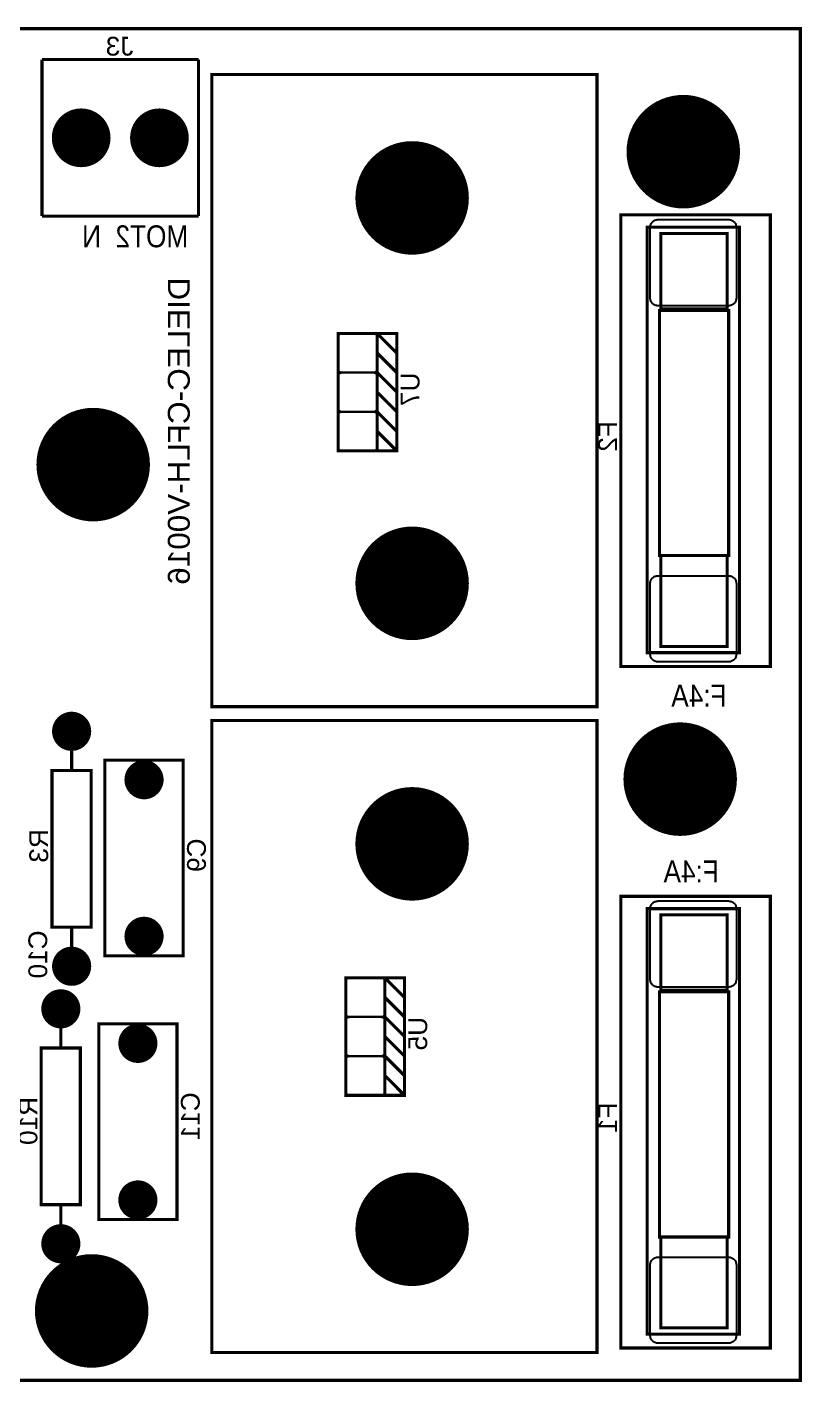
# Model space of a CAD drawing. Header units: inches. Extents: x -4.83 to 0.89, y -1.73 to 1.73.
# Drawn here: x -1.092 to 0.888, y -1.73 to 1.73 of the extents above; entities that cross this region are included whole.
import ezdxf

# ---------------------------------------------------------------- set-up
doc = ezdxf.new("R2010")
doc.units = ezdxf.units.IN
doc.header["$MEASUREMENT"] = 0

# ---------------------------------------------------------------- blocks, each defined once
blk = doc.blocks.new('EPAD')
at = {"const_width": 0.5}
blk.add_lwpolyline([(-0.25, 0, 1), (0.25, 0, 1)], format="xyb", close=True, dxfattribs=at)

msp = doc.modelspace()

# ---------------------------------------------------------------- linework, layer by layer
at = {"const_width": 0.008}
for points in [[(0.8845, -1.726), (-4.75, -1.726), (-4.75, 1.726), (0.8845, 1.726), (0.8845, -1.726)], [(0.8845, -1.726), (-4.75, -1.726), (-4.75, 1.726), (0.8845, 1.726), (0.8845, -1.726)], [(0.8845, -1.726), (-4.75, -1.726), (-4.75, 1.726), (0.8845, 1.726), (0.8845, -1.726)], [(-1.0533, 1.6472), (-1.0533, 1.2472)], [(-1.0533, 1.6472), (-0.6533, 1.6472)], [(-1.0533, 1.6472), (-1.0533, 1.2472)], [(-1.0533, 1.6472), (-0.6533, 1.6472)], [(-1.0533, 1.6472), (-1.0533, 1.2472)], [(-1.0533, 1.6472), (-0.6533, 1.6472)], [(-0.6533, 1.6472), (-0.6533, 1.2472)], [(-0.6533, 1.6472), (-0.6533, 1.2472)], [(-0.6533, 1.6472), (-0.6533, 1.2472)], [(0.3648, -0.0055), (-0.6194, -0.0055), (-0.6194, 1.6087), (0.3648, 1.6087), (0.3648, -0.0055)], [(0.3648, -0.0055), (-0.6194, -0.0055), (-0.6194, 1.6087), (0.3648, 1.6087), (0.3648, -0.0055)], [(0.3648, -0.0055), (-0.6194, -0.0055), (-0.6194, 1.6087), (0.3648, 1.6087), (0.3648, -0.0055)], [(-1.0533, 1.2472), (-0.6533, 1.2472)], [(-1.0533, 1.2472), (-0.6533, 1.2472)], [(-1.0533, 1.2472), (-0.6533, 1.2472)], [(0.8077, 0.0969), (0.4258, 0.0969), (0.4258, 1.2504), (0.8077, 1.2504), (0.8077, 0.0969)], [(0.8077, 0.0969), (0.4258, 0.0969), (0.4258, 1.2504), (0.8077, 1.2504), (0.8077, 0.0969)], [(0.8077, 0.0969), (0.4258, 0.0969), (0.4258, 1.2504), (0.8077, 1.2504), (0.8077, 0.0969)], [(0.729, 0.1323), (0.4928, 0.1323), (0.4928, 1.2189), (0.729, 1.2189), (0.729, 0.1323)], [(0.729, 0.1323), (0.4928, 0.1323), (0.4928, 1.2189), (0.729, 1.2189), (0.729, 0.1323)], [(0.729, 0.1323), (0.4928, 0.1323), (0.4928, 1.2189), (0.729, 1.2189), (0.729, 0.1323)], [(0.6975, 1.0102), (0.5282, 1.0102), (0.5282, 1.2031), (0.6975, 1.2031), (0.6975, 1.0102)], [(0.6975, 1.0102), (0.5282, 1.0102), (0.5282, 1.2031), (0.6975, 1.2031), (0.6975, 1.0102)], [(0.6975, 1.0102), (0.5282, 1.0102), (0.5282, 1.2031), (0.6975, 1.2031), (0.6975, 1.0102)], [(0.7014, 0.3803), (0.5243, 0.3803), (0.5243, 1.0063), (0.7014, 1.0063), (0.7014, 0.3803)], [(0.7014, 0.3803), (0.5243, 0.3803), (0.5243, 1.0063), (0.7014, 1.0063), (0.7014, 0.3803)], [(0.7014, 0.3803), (0.5243, 0.3803), (0.5243, 1.0063), (0.7014, 1.0063), (0.7014, 0.3803)], [(-0.1968, 0.6476), (-0.2968, 0.6476), (-0.2968, 0.9476), (-0.1968, 0.9476), (-0.1968, 0.6476)], [(-0.1968, 0.6476), (-0.2968, 0.6476), (-0.2968, 0.9476), (-0.1968, 0.9476), (-0.1968, 0.6476)], [(-0.1968, 0.6476), (-0.2968, 0.6476), (-0.2968, 0.9476), (-0.1968, 0.9476), (-0.1968, 0.6476)], [(-0.1968, 0.9476), (-0.1468, 0.9476), (-0.1468, 0.6476), (-0.1968, 0.6476)], [(-0.1968, 0.9476), (-0.1468, 0.8976)], [(-0.1968, 0.9476), (-0.1468, 0.9476), (-0.1468, 0.6476), (-0.1968, 0.6476)], [(-0.1968, 0.9476), (-0.1468, 0.8976)], [(-0.1968, 0.9476), (-0.1468, 0.9476), (-0.1468, 0.6476), (-0.1968, 0.6476)], [(-0.1968, 0.9476), (-0.1468, 0.8976)], [(-0.1968, 0.8976), (-0.1468, 0.8476)], [(-0.1968, 0.8976), (-0.1468, 0.8476)], [(-0.1968, 0.8976), (-0.1468, 0.8476)], [(-0.1968, 0.8476), (-0.1468, 0.7976)], [(-0.1968, 0.8476), (-0.1468, 0.7976)], [(-0.1968, 0.8476), (-0.1468, 0.7976)], [(-0.1968, 0.7976), (-0.1468, 0.7476)], [(-0.1968, 0.7976), (-0.1468, 0.7476)], [(-0.1968, 0.7976), (-0.1468, 0.7476)], [(-0.1968, 0.7476), (-0.1468, 0.6976)], [(-0.1968, 0.7476), (-0.1468, 0.6976)], [(-0.1968, 0.7476), (-0.1468, 0.6976)], [(-0.1968, 0.6976), (-0.1468, 0.6476)], [(-0.1968, 0.6976), (-0.1468, 0.6476)], [(-0.1968, 0.6976), (-0.1468, 0.6476)], [(0.6975, 0.148), (0.5282, 0.148), (0.5282, 0.3803), (0.6975, 0.3803), (0.6975, 0.148)], [(0.6975, 0.148), (0.5282, 0.148), (0.5282, 0.3803), (0.6975, 0.3803), (0.6975, 0.148)], [(0.6975, 0.148), (0.5282, 0.148), (0.5282, 0.3803), (0.6975, 0.3803), (0.6975, 0.148)], [(0.3648, -1.6551), (-0.6194, -1.6551), (-0.6194, -0.0409), (0.3648, -0.0409), (0.3648, -1.6551)], [(0.3648, -1.6551), (-0.6194, -1.6551), (-0.6194, -0.0409), (0.3648, -0.0409), (0.3648, -1.6551)], [(0.3648, -1.6551), (-0.6194, -1.6551), (-0.6194, -0.0409), (0.3648, -0.0409), (0.3648, -1.6551)], [(-0.9777, -0.1685), (-0.9777, -0.1185)], [(-0.9777, -0.1685), (-0.9777, -0.1185)], [(-0.9777, -0.1685), (-0.9777, -0.1185)], [(-0.6927, -0.6421), (-0.8927, -0.6421), (-0.8927, -0.1421), (-0.6927, -0.1421), (-0.6927, -0.6421)], [(-0.6927, -0.6421), (-0.8927, -0.6421), (-0.8927, -0.1421), (-0.6927, -0.1421), (-0.6927, -0.6421)], [(-0.6927, -0.6421), (-0.8927, -0.6421), (-0.8927, -0.1421), (-0.6927, -0.1421), (-0.6927, -0.6421)], [(-0.9277, -0.5685), (-1.0277, -0.5685), (-1.0277, -0.1685), (-0.9277, -0.1685), (-0.9277, -0.5685)], [(-0.9277, -0.5685), (-1.0277, -0.5685), (-1.0277, -0.1685), (-0.9277, -0.1685), (-0.9277, -0.5685)], [(-0.9277, -0.5685), (-1.0277, -0.5685), (-1.0277, -0.1685), (-0.9277, -0.1685), (-0.9277, -0.5685)], [(0.8077, -1.6433), (0.4258, -1.6433), (0.4258, -0.4898), (0.8077, -0.4898), (0.8077, -1.6433)], [(0.8077, -1.6433), (0.4258, -1.6433), (0.4258, -0.4898), (0.8077, -0.4898), (0.8077, -1.6433)], [(0.8077, -1.6433), (0.4258, -1.6433), (0.4258, -0.4898), (0.8077, -0.4898), (0.8077, -1.6433)], [(0.729, -1.6079), (0.4928, -1.6079), (0.4928, -0.5213), (0.729, -0.5213), (0.729, -1.6079)], [(0.729, -1.6079), (0.4928, -1.6079), (0.4928, -0.5213), (0.729, -0.5213), (0.729, -1.6079)], [(0.729, -1.6079), (0.4928, -1.6079), (0.4928, -0.5213), (0.729, -0.5213), (0.729, -1.6079)], [(0.6975, -0.7299), (0.5282, -0.7299), (0.5282, -0.537), (0.6975, -0.537), (0.6975, -0.7299)], [(0.6975, -0.7299), (0.5282, -0.7299), (0.5282, -0.537), (0.6975, -0.537), (0.6975, -0.7299)], [(0.6975, -0.7299), (0.5282, -0.7299), (0.5282, -0.537), (0.6975, -0.537), (0.6975, -0.7299)], [(-0.9777, -0.6185), (-0.9777, -0.5685)], [(-0.9777, -0.6185), (-0.9777, -0.5685)], [(-0.9777, -0.6185), (-0.9777, -0.5685)], [(-0.1771, -0.998), (-0.2771, -0.998), (-0.2771, -0.698), (-0.1771, -0.698), (-0.1771, -0.998)], [(-0.1771, -0.998), (-0.2771, -0.998), (-0.2771, -0.698), (-0.1771, -0.698), (-0.1771, -0.998)], [(-0.1771, -0.998), (-0.2771, -0.998), (-0.2771, -0.698), (-0.1771, -0.698), (-0.1771, -0.998)], [(-0.1771, -0.698), (-0.1271, -0.698), (-0.1271, -0.998), (-0.1771, -0.998)], [(-0.1771, -0.698), (-0.1271, -0.748)], [(-0.1771, -0.698), (-0.1271, -0.698), (-0.1271, -0.998), (-0.1771, -0.998)], [(-0.1771, -0.698), (-0.1271, -0.748)], [(-0.1771, -0.698), (-0.1271, -0.698), (-0.1271, -0.998), (-0.1771, -0.998)], [(-0.1771, -0.698), (-0.1271, -0.748)], [(-0.1771, -0.748), (-0.1271, -0.798)], [(-0.1771, -0.748), (-0.1271, -0.798)], [(-0.1771, -0.748), (-0.1271, -0.798)], [(0.7014, -1.3598), (0.5243, -1.3598), (0.5243, -0.7339), (0.7014, -0.7339), (0.7014, -1.3598)], [(0.7014, -1.3598), (0.5243, -1.3598), (0.5243, -0.7339), (0.7014, -0.7339), (0.7014, -1.3598)], [(0.7014, -1.3598), (0.5243, -1.3598), (0.5243, -0.7339), (0.7014, -0.7339), (0.7014, -1.3598)], [(-0.1771, -0.798), (-0.1271, -0.848)], [(-0.1771, -0.798), (-0.1271, -0.848)], [(-0.1771, -0.798), (-0.1271, -0.848)], [(-1.0053, -0.8772), (-1.0053, -0.8272)], [(-1.0053, -0.8772), (-1.0053, -0.8272)], [(-1.0053, -0.8772), (-1.0053, -0.8272)], [(-0.7084, -1.3154), (-0.9084, -1.3154), (-0.9084, -0.8154), (-0.7084, -0.8154), (-0.7084, -1.3154)], [(-0.7084, -1.3154), (-0.9084, -1.3154), (-0.9084, -0.8154), (-0.7084, -0.8154), (-0.7084, -1.3154)], [(-0.7084, -1.3154), (-0.9084, -1.3154), (-0.9084, -0.8154), (-0.7084, -0.8154), (-0.7084, -1.3154)], [(-0.1771, -0.848), (-0.1271, -0.898)], [(-0.1771, -0.848), (-0.1271, -0.898)], [(-0.1771, -0.848), (-0.1271, -0.898)], [(-0.9553, -1.2772), (-1.0553, -1.2772), (-1.0553, -0.8772), (-0.9553, -0.8772), (-0.9553, -1.2772)], [(-0.9553, -1.2772), (-1.0553, -1.2772), (-1.0553, -0.8772), (-0.9553, -0.8772), (-0.9553, -1.2772)], [(-0.9553, -1.2772), (-1.0553, -1.2772), (-1.0553, -0.8772), (-0.9553, -0.8772), (-0.9553, -1.2772)], [(-0.1771, -0.898), (-0.1271, -0.948)], [(-0.1771, -0.898), (-0.1271, -0.948)], [(-0.1771, -0.898), (-0.1271, -0.948)], [(-0.1771, -0.948), (-0.1271, -0.998)], [(-0.1771, -0.948), (-0.1271, -0.998)], [(-0.1771, -0.948), (-0.1271, -0.998)], [(-1.0053, -1.3272), (-1.0053, -1.2772)], [(-1.0053, -1.3272), (-1.0053, -1.2772)], [(-1.0053, -1.3272), (-1.0053, -1.2772)], [(0.6975, -1.5921), (0.5282, -1.5921), (0.5282, -1.3598), (0.6975, -1.3598), (0.6975, -1.5921)], [(0.6975, -1.5921), (0.5282, -1.5921), (0.5282, -1.3598), (0.6975, -1.3598), (0.6975, -1.5921)], [(0.6975, -1.5921), (0.5282, -1.5921), (0.5282, -1.3598), (0.6975, -1.3598), (0.6975, -1.5921)]]:
    msp.add_lwpolyline(points, dxfattribs=at)
for points in [[(0.5009, 1.0383), (0.5009, 1.2183), (0.501, 1.2204), (0.5013, 1.2224), (0.5017, 1.2244), (0.5024, 1.2262), (0.5032, 1.228), (0.5042, 1.2296), (0.5054, 1.2312), (0.5066, 1.2326), (0.5081, 1.2338), (0.5096, 1.235), (0.5112, 1.236), (0.513, 1.2368), (0.5148, 1.2375), (0.5168, 1.2379), (0.5188, 1.2382), (0.5209, 1.2383), (0.7009, 1.2383), (0.7029, 1.2382), (0.705, 1.2379), (0.7069, 1.2375), (0.7087, 1.2368), (0.7105, 1.236), (0.7121, 1.235), (0.7137, 1.2338), (0.7151, 1.2326), (0.7164, 1.2312), (0.7175, 1.2296), (0.7185, 1.228), (0.7193, 1.2262), (0.72, 1.2244), (0.7205, 1.2224), (0.7208, 1.2204), (0.7209, 1.2183), (0.7209, 1.0383), (0.7208, 1.0363), (0.7205, 1.0343), (0.72, 1.0323), (0.7193, 1.0305), (0.7185, 1.0287), (0.7175, 1.0271), (0.7164, 1.0255), (0.7151, 1.0241), (0.7137, 1.0228), (0.7121, 1.0217), (0.7105, 1.0207), (0.7087, 1.0199), (0.7069, 1.0192), (0.705, 1.0187), (0.7029, 1.0184), (0.7009, 1.0183), (0.5209, 1.0183), (0.5188, 1.0184), (0.5168, 1.0187), (0.5148, 1.0192), (0.513, 1.0199), (0.5112, 1.0207), (0.5096, 1.0217), (0.5081, 1.0228), (0.5066, 1.0241), (0.5054, 1.0255), (0.5042, 1.0271), (0.5032, 1.0287), (0.5024, 1.0305), (0.5017, 1.0323), (0.5013, 1.0343), (0.501, 1.0363), (0.5009, 1.0383)], [(-0.1968, 0.9376), (-0.1968, 0.8576), (-0.1969, 0.8566), (-0.197, 0.8556), (-0.1973, 0.8546), (-0.1976, 0.8537), (-0.198, 0.8528), (-0.1985, 0.852), (-0.1991, 0.8512), (-0.1997, 0.8505), (-0.2004, 0.8499), (-0.2012, 0.8493), (-0.202, 0.8488), (-0.2029, 0.8484), (-0.2038, 0.8481), (-0.2048, 0.8478), (-0.2058, 0.8477), (-0.2068, 0.8476), (-0.2868, 0.8476), (-0.2878, 0.8477), (-0.2889, 0.8478), (-0.2898, 0.8481), (-0.2907, 0.8484), (-0.2916, 0.8488), (-0.2924, 0.8493), (-0.2932, 0.8499), (-0.2939, 0.8505), (-0.2946, 0.8512), (-0.2951, 0.852), (-0.2956, 0.8528), (-0.296, 0.8537), (-0.2964, 0.8546), (-0.2966, 0.8556), (-0.2968, 0.8566), (-0.2968, 0.8576), (-0.2968, 0.9376), (-0.2968, 0.9387), (-0.2966, 0.9397), (-0.2964, 0.9406), (-0.296, 0.9416), (-0.2956, 0.9425), (-0.2951, 0.9433), (-0.2946, 0.944), (-0.2939, 0.9447), (-0.2932, 0.9454), (-0.2924, 0.946), (-0.2916, 0.9465), (-0.2907, 0.9469), (-0.2898, 0.9472), (-0.2889, 0.9474), (-0.2878, 0.9476), (-0.2868, 0.9476), (-0.2068, 0.9476), (-0.2058, 0.9476), (-0.2048, 0.9474), (-0.2038, 0.9472), (-0.2029, 0.9469), (-0.202, 0.9465), (-0.2012, 0.946), (-0.2004, 0.9454), (-0.1997, 0.9447), (-0.1991, 0.944), (-0.1985, 0.9433), (-0.198, 0.9425), (-0.1976, 0.9416), (-0.1973, 0.9406), (-0.197, 0.9397), (-0.1969, 0.9387), (-0.1968, 0.9376)], [(-0.1968, 0.8376), (-0.1968, 0.7576), (-0.1969, 0.7566), (-0.197, 0.7556), (-0.1973, 0.7546), (-0.1976, 0.7537), (-0.198, 0.7528), (-0.1985, 0.752), (-0.1991, 0.7512), (-0.1997, 0.7505), (-0.2004, 0.7499), (-0.2012, 0.7493), (-0.202, 0.7488), (-0.2029, 0.7484), (-0.2038, 0.7481), (-0.2048, 0.7478), (-0.2058, 0.7477), (-0.2068, 0.7476), (-0.2868, 0.7476), (-0.2878, 0.7477), (-0.2889, 0.7478), (-0.2898, 0.7481), (-0.2907, 0.7484), (-0.2916, 0.7488), (-0.2924, 0.7493), (-0.2932, 0.7499), (-0.2939, 0.7505), (-0.2946, 0.7512), (-0.2951, 0.752), (-0.2956, 0.7528), (-0.296, 0.7537), (-0.2964, 0.7546), (-0.2966, 0.7556), (-0.2968, 0.7566), (-0.2968, 0.7576), (-0.2968, 0.8376), (-0.2968, 0.8387), (-0.2966, 0.8397), (-0.2964, 0.8406), (-0.296, 0.8416), (-0.2956, 0.8425), (-0.2951, 0.8433), (-0.2946, 0.844), (-0.2939, 0.8447), (-0.2932, 0.8454), (-0.2924, 0.846), (-0.2916, 0.8465), (-0.2907, 0.8469), (-0.2898, 0.8472), (-0.2889, 0.8474), (-0.2878, 0.8476), (-0.2868, 0.8476), (-0.2068, 0.8476), (-0.2058, 0.8476), (-0.2048, 0.8474), (-0.2038, 0.8472), (-0.2029, 0.8469), (-0.202, 0.8465), (-0.2012, 0.846), (-0.2004, 0.8454), (-0.1997, 0.8447), (-0.1991, 0.844), (-0.1985, 0.8433), (-0.198, 0.8425), (-0.1976, 0.8416), (-0.1973, 0.8406), (-0.197, 0.8397), (-0.1969, 0.8387), (-0.1968, 0.8376)], [(-0.1968, 0.7376), (-0.1968, 0.6576), (-0.1969, 0.6566), (-0.197, 0.6556), (-0.1973, 0.6546), (-0.1976, 0.6537), (-0.198, 0.6528), (-0.1985, 0.652), (-0.1991, 0.6512), (-0.1997, 0.6505), (-0.2004, 0.6499), (-0.2012, 0.6493), (-0.202, 0.6488), (-0.2029, 0.6484), (-0.2038, 0.6481), (-0.2048, 0.6478), (-0.2058, 0.6477), (-0.2068, 0.6476), (-0.2868, 0.6476), (-0.2878, 0.6477), (-0.2889, 0.6478), (-0.2898, 0.6481), (-0.2907, 0.6484), (-0.2916, 0.6488), (-0.2924, 0.6493), (-0.2932, 0.6499), (-0.2939, 0.6505), (-0.2946, 0.6512), (-0.2951, 0.652), (-0.2956, 0.6528), (-0.296, 0.6537), (-0.2964, 0.6546), (-0.2966, 0.6556), (-0.2968, 0.6566), (-0.2968, 0.6576), (-0.2968, 0.7376), (-0.2968, 0.7387), (-0.2966, 0.7397), (-0.2964, 0.7406), (-0.296, 0.7416), (-0.2956, 0.7425), (-0.2951, 0.7433), (-0.2946, 0.744), (-0.2939, 0.7447), (-0.2932, 0.7454), (-0.2924, 0.746), (-0.2916, 0.7465), (-0.2907, 0.7469), (-0.2898, 0.7472), (-0.2889, 0.7474), (-0.2878, 0.7476), (-0.2868, 0.7476), (-0.2068, 0.7476), (-0.2058, 0.7476), (-0.2048, 0.7474), (-0.2038, 0.7472), (-0.2029, 0.7469), (-0.202, 0.7465), (-0.2012, 0.746), (-0.2004, 0.7454), (-0.1997, 0.7447), (-0.1991, 0.744), (-0.1985, 0.7433), (-0.198, 0.7425), (-0.1976, 0.7416), (-0.1973, 0.7406), (-0.197, 0.7397), (-0.1969, 0.7387), (-0.1968, 0.7376)], [(0.5009, 0.1289), (0.5009, 0.3089), (0.501, 0.311), (0.5013, 0.313), (0.5017, 0.3149), (0.5024, 0.3168), (0.5032, 0.3185), (0.5042, 0.3202), (0.5054, 0.3217), (0.5066, 0.3231), (0.5081, 0.3244), (0.5096, 0.3255), (0.5112, 0.3265), (0.513, 0.3274), (0.5148, 0.328), (0.5168, 0.3285), (0.5188, 0.3288), (0.5209, 0.3289), (0.7009, 0.3289), (0.7029, 0.3288), (0.705, 0.3285), (0.7069, 0.328), (0.7087, 0.3274), (0.7105, 0.3265), (0.7121, 0.3255), (0.7137, 0.3244), (0.7151, 0.3231), (0.7164, 0.3217), (0.7175, 0.3202), (0.7185, 0.3185), (0.7193, 0.3168), (0.72, 0.3149), (0.7205, 0.313), (0.7208, 0.311), (0.7209, 0.3089), (0.7209, 0.1289), (0.7208, 0.1268), (0.7205, 0.1248), (0.72, 0.1229), (0.7193, 0.121), (0.7185, 0.1193), (0.7175, 0.1176), (0.7164, 0.1161), (0.7151, 0.1147), (0.7137, 0.1134), (0.7121, 0.1123), (0.7105, 0.1113), (0.7087, 0.1104), (0.7069, 0.1098), (0.705, 0.1093), (0.7029, 0.109), (0.7009, 0.1089), (0.5209, 0.1089), (0.5188, 0.109), (0.5168, 0.1093), (0.5148, 0.1098), (0.513, 0.1104), (0.5112, 0.1113), (0.5096, 0.1123), (0.5081, 0.1134), (0.5066, 0.1147), (0.5054, 0.1161), (0.5042, 0.1176), (0.5032, 0.1193), (0.5024, 0.121), (0.5017, 0.1229), (0.5013, 0.1248), (0.501, 0.1268), (0.5009, 0.1289)], [(0.5009, -0.7018), (0.5009, -0.5218), (0.501, -0.5197), (0.5013, -0.5177), (0.5017, -0.5158), (0.5024, -0.5139), (0.5032, -0.5122), (0.5042, -0.5105), (0.5054, -0.509), (0.5066, -0.5076), (0.5081, -0.5063), (0.5096, -0.5052), (0.5112, -0.5042), (0.513, -0.5034), (0.5148, -0.5027), (0.5168, -0.5022), (0.5188, -0.5019), (0.5209, -0.5018), (0.7009, -0.5018), (0.7029, -0.5019), (0.705, -0.5022), (0.7069, -0.5027), (0.7087, -0.5034), (0.7105, -0.5042), (0.7121, -0.5052), (0.7137, -0.5063), (0.7151, -0.5076), (0.7164, -0.509), (0.7175, -0.5105), (0.7185, -0.5122), (0.7193, -0.5139), (0.72, -0.5158), (0.7205, -0.5177), (0.7208, -0.5197), (0.7209, -0.5218), (0.7209, -0.7018), (0.7208, -0.7039), (0.7205, -0.7059), (0.72, -0.7078), (0.7193, -0.7097), (0.7185, -0.7114), (0.7175, -0.7131), (0.7164, -0.7146), (0.7151, -0.716), (0.7137, -0.7173), (0.7121, -0.7184), (0.7105, -0.7194), (0.7087, -0.7203), (0.7069, -0.7209), (0.705, -0.7214), (0.7029, -0.7217), (0.7009, -0.7218), (0.5209, -0.7218), (0.5188, -0.7217), (0.5168, -0.7214), (0.5148, -0.7209), (0.513, -0.7203), (0.5112, -0.7194), (0.5096, -0.7184), (0.5081, -0.7173), (0.5066, -0.716), (0.5054, -0.7146), (0.5042, -0.7131), (0.5032, -0.7114), (0.5024, -0.7097), (0.5017, -0.7078), (0.5013, -0.7059), (0.501, -0.7039), (0.5009, -0.7018)], [(-0.1771, -0.708), (-0.1771, -0.788), (-0.1772, -0.7891), (-0.1773, -0.7901), (-0.1776, -0.791), (-0.1779, -0.792), (-0.1783, -0.7928), (-0.1788, -0.7937), (-0.1794, -0.7944), (-0.18, -0.7951), (-0.1807, -0.7958), (-0.1815, -0.7964), (-0.1823, -0.7968), (-0.1832, -0.7973), (-0.1841, -0.7976), (-0.1851, -0.7978), (-0.1861, -0.798), (-0.1871, -0.798), (-0.2671, -0.798), (-0.2682, -0.798), (-0.2692, -0.7978), (-0.2701, -0.7976), (-0.2711, -0.7973), (-0.2719, -0.7968), (-0.2728, -0.7964), (-0.2735, -0.7958), (-0.2742, -0.7951), (-0.2749, -0.7944), (-0.2754, -0.7937), (-0.2759, -0.7928), (-0.2764, -0.792), (-0.2767, -0.791), (-0.2769, -0.7901), (-0.2771, -0.7891), (-0.2771, -0.788), (-0.2771, -0.708), (-0.2771, -0.707), (-0.2769, -0.706), (-0.2767, -0.705), (-0.2764, -0.7041), (-0.2759, -0.7032), (-0.2754, -0.7024), (-0.2749, -0.7016), (-0.2742, -0.7009), (-0.2735, -0.7003), (-0.2728, -0.6997), (-0.2719, -0.6992), (-0.2711, -0.6988), (-0.2701, -0.6985), (-0.2692, -0.6982), (-0.2682, -0.6981), (-0.2671, -0.698), (-0.1871, -0.698), (-0.1861, -0.6981), (-0.1851, -0.6982), (-0.1841, -0.6985), (-0.1832, -0.6988), (-0.1823, -0.6992), (-0.1815, -0.6997), (-0.1807, -0.7003), (-0.18, -0.7009), (-0.1794, -0.7016), (-0.1788, -0.7024), (-0.1783, -0.7032), (-0.1779, -0.7041), (-0.1776, -0.705), (-0.1773, -0.706), (-0.1772, -0.707), (-0.1771, -0.708)], [(-0.1771, -0.808), (-0.1771, -0.888), (-0.1772, -0.8891), (-0.1773, -0.8901), (-0.1776, -0.891), (-0.1779, -0.892), (-0.1783, -0.8928), (-0.1788, -0.8937), (-0.1794, -0.8944), (-0.18, -0.8951), (-0.1807, -0.8958), (-0.1815, -0.8963), (-0.1823, -0.8968), (-0.1832, -0.8973), (-0.1841, -0.8976), (-0.1851, -0.8978), (-0.1861, -0.898), (-0.1871, -0.898), (-0.2671, -0.898), (-0.2682, -0.898), (-0.2692, -0.8978), (-0.2701, -0.8976), (-0.2711, -0.8973), (-0.2719, -0.8968), (-0.2728, -0.8963), (-0.2735, -0.8958), (-0.2742, -0.8951), (-0.2749, -0.8944), (-0.2754, -0.8937), (-0.2759, -0.8928), (-0.2764, -0.892), (-0.2767, -0.891), (-0.2769, -0.8901), (-0.2771, -0.8891), (-0.2771, -0.888), (-0.2771, -0.808), (-0.2771, -0.807), (-0.2769, -0.806), (-0.2767, -0.805), (-0.2764, -0.8041), (-0.2759, -0.8032), (-0.2754, -0.8024), (-0.2749, -0.8016), (-0.2742, -0.8009), (-0.2735, -0.8003), (-0.2728, -0.7997), (-0.2719, -0.7992), (-0.2711, -0.7988), (-0.2701, -0.7985), (-0.2692, -0.7982), (-0.2682, -0.7981), (-0.2671, -0.798), (-0.1871, -0.798), (-0.1861, -0.7981), (-0.1851, -0.7982), (-0.1841, -0.7985), (-0.1832, -0.7988), (-0.1823, -0.7992), (-0.1815, -0.7997), (-0.1807, -0.8003), (-0.18, -0.8009), (-0.1794, -0.8016), (-0.1788, -0.8024), (-0.1783, -0.8032), (-0.1779, -0.8041), (-0.1776, -0.805), (-0.1773, -0.806), (-0.1772, -0.807), (-0.1771, -0.808)], [(-0.1771, -0.908), (-0.1771, -0.988), (-0.1772, -0.9891), (-0.1773, -0.9901), (-0.1776, -0.991), (-0.1779, -0.992), (-0.1783, -0.9928), (-0.1788, -0.9937), (-0.1794, -0.9944), (-0.18, -0.9951), (-0.1807, -0.9958), (-0.1815, -0.9963), (-0.1823, -0.9968), (-0.1832, -0.9973), (-0.1841, -0.9976), (-0.1851, -0.9978), (-0.1861, -0.998), (-0.1871, -0.998), (-0.2671, -0.998), (-0.2682, -0.998), (-0.2692, -0.9978), (-0.2701, -0.9976), (-0.2711, -0.9973), (-0.2719, -0.9968), (-0.2728, -0.9963), (-0.2735, -0.9958), (-0.2742, -0.9951), (-0.2749, -0.9944), (-0.2754, -0.9937), (-0.2759, -0.9928), (-0.2764, -0.992), (-0.2767, -0.991), (-0.2769, -0.9901), (-0.2771, -0.9891), (-0.2771, -0.988), (-0.2771, -0.908), (-0.2771, -0.907), (-0.2769, -0.906), (-0.2767, -0.905), (-0.2764, -0.9041), (-0.2759, -0.9032), (-0.2754, -0.9024), (-0.2749, -0.9016), (-0.2742, -0.9009), (-0.2735, -0.9003), (-0.2728, -0.8997), (-0.2719, -0.8992), (-0.2711, -0.8988), (-0.2701, -0.8985), (-0.2692, -0.8982), (-0.2682, -0.8981), (-0.2671, -0.898), (-0.1871, -0.898), (-0.1861, -0.8981), (-0.1851, -0.8982), (-0.1841, -0.8985), (-0.1832, -0.8988), (-0.1823, -0.8992), (-0.1815, -0.8997), (-0.1807, -0.9003), (-0.18, -0.9009), (-0.1794, -0.9016), (-0.1788, -0.9024), (-0.1783, -0.9032), (-0.1779, -0.9041), (-0.1776, -0.905), (-0.1773, -0.906), (-0.1772, -0.907), (-0.1771, -0.908)], [(0.5009, -1.6113), (0.5009, -1.4313), (0.501, -1.4292), (0.5013, -1.4272), (0.5017, -1.4252), (0.5024, -1.4234), (0.5032, -1.4216), (0.5042, -1.42), (0.5054, -1.4185), (0.5066, -1.417), (0.5081, -1.4158), (0.5096, -1.4146), (0.5112, -1.4136), (0.513, -1.4128), (0.5148, -1.4121), (0.5168, -1.4117), (0.5188, -1.4114), (0.5209, -1.4113), (0.7009, -1.4113), (0.7029, -1.4114), (0.705, -1.4117), (0.7069, -1.4121), (0.7087, -1.4128), (0.7105, -1.4136), (0.7121, -1.4146), (0.7137, -1.4158), (0.7151, -1.417), (0.7164, -1.4185), (0.7175, -1.42), (0.7185, -1.4216), (0.7193, -1.4234), (0.72, -1.4252), (0.7205, -1.4272), (0.7208, -1.4292), (0.7209, -1.4313), (0.7209, -1.6113), (0.7208, -1.6133), (0.7205, -1.6153), (0.72, -1.6173), (0.7193, -1.6191), (0.7185, -1.6209), (0.7175, -1.6225), (0.7164, -1.6241), (0.7151, -1.6255), (0.7137, -1.6268), (0.7121, -1.6279), (0.7105, -1.6289), (0.7087, -1.6297), (0.7069, -1.6304), (0.705, -1.6309), (0.7029, -1.6312), (0.7009, -1.6313), (0.5209, -1.6313), (0.5188, -1.6312), (0.5168, -1.6309), (0.5148, -1.6304), (0.513, -1.6297), (0.5112, -1.6289), (0.5096, -1.6279), (0.5081, -1.6268), (0.5066, -1.6255), (0.5054, -1.6241), (0.5042, -1.6225), (0.5032, -1.6209), (0.5024, -1.6191), (0.5017, -1.6173), (0.5013, -1.6153), (0.501, -1.6133), (0.5009, -1.6113)]]:
    msp.add_lwpolyline(points, close=True)

# ---------------------------------------------------------------- block references
for p, xscale, yscale in [((0.5853, 1.4118), -0.29, 0.29), ((-0.9533, 1.4472), -0.15, 0.15), ((-0.7533, 1.4472), -0.15, 0.15), ((-0.1076, 1.2937), -0.29, 0.29), ((-0.9226, 0.6126), -0.29, 0.29), ((-0.1076, 0.3094), -0.29, 0.29), ((-0.9777, -0.0685), -0.1, 0.1), ((0.5774, -0.1906), -0.29, 0.29), ((-0.7927, -0.1921), -0.1, 0.1), ((-0.1076, -0.3559), -0.29, 0.29), ((-0.7927, -0.5921), -0.1, 0.1), ((-0.9777, -0.6685), -0.1, 0.1), ((-1.0053, -0.7772), -0.1, 0.1), ((-0.8084, -0.8654), -0.1, 0.1), ((-0.1076, -1.3402), -0.29, 0.29), ((-0.8084, -1.2654), -0.1, 0.1), ((-1.0053, -1.3772), -0.1, 0.1), ((-0.9265, -1.5488), -0.29, 0.29)]:
    msp.add_blockref('EPAD', p, dxfattribs=dict(xscale=xscale, yscale=yscale))

# ---------------------------------------------------------------- texts
at = {"text_generation_flag": 2}
for s, height, width, p in [('J3', 0.048, 1.041667, (-0.82, 1.6572)), ('J3', 0.048, 1.041667, (-0.82, 1.6572)), ('J3', 0.048, 1.041667, (-0.82, 1.6572)), ('MOT2  N', 0.056, 0.892857, (-0.6798, 1.1677)), ('MOT2  N', 0.056, 0.892857, (-0.6798, 1.1677)), ('MOT2  N', 0.056, 0.892857, (-0.6798, 1.1677)), ('F:4A', 0.056, 0.892857, (0.6959, -0.0055)), ('F:4A', 0.056, 0.892857, (0.6959, -0.0055)), ('F:4A', 0.056, 0.892857, (0.6959, -0.0055)), ('F:4A', 0.056, 0.892857, (0.6762, -0.4543)), ('F:4A', 0.056, 0.892857, (0.6762, -0.4543)), ('F:4A', 0.056, 0.892857, (0.6762, -0.4543))]:
    msp.add_text(s, height=height, dxfattribs=dict(at, width=width)).set_placement(p)
for s, height, width, p in [('DIELEC-CFLH-V0016', 0.056, 1.071429, (-0.6758, 1.0908)), ('DIELEC-CFLH-V0016', 0.056, 1.071429, (-0.6758, 1.0908)), ('DIELEC-CFLH-V0016', 0.056, 1.071429, (-0.6758, 1.0908)), ('U7', 0.048, 1.041667, (-0.0888, 0.8476)), ('U7', 0.048, 1.041667, (-0.0888, 0.8476)), ('U7', 0.048, 1.041667, (-0.0888, 0.8476)), ('F2', 0.048, 1.041667, (0.4158, 0.7236)), ('F2', 0.048, 1.041667, (0.4158, 0.7236)), ('F2', 0.048, 1.041667, (0.4158, 0.7236)), ('R3', 0.048, 1.041667, (-1.0377, -0.3185)), ('R3', 0.048, 1.041667, (-1.0377, -0.3185)), ('R3', 0.048, 1.041667, (-1.0377, -0.3185)), ('C9', 0.048, 1.041667, (-0.6347, -0.3421)), ('C9', 0.048, 1.041667, (-0.6347, -0.3421)), ('C9', 0.048, 1.041667, (-0.6347, -0.3421)), ('C10', 0.048, 1.041667, (-1.0402, -0.577)), ('C10', 0.048, 1.041667, (-1.0402, -0.577)), ('C10', 0.048, 1.041667, (-1.0402, -0.577)), ('U5', 0.048, 1.041667, (-0.0691, -0.798)), ('U5', 0.048, 1.041667, (-0.0691, -0.798)), ('U5', 0.048, 1.041667, (-0.0691, -0.798)), ('C11', 0.048, 1.041667, (-0.6504, -0.9904)), ('C11', 0.048, 1.041667, (-0.6504, -0.9904)), ('C11', 0.048, 1.041667, (-0.6504, -0.9904)), ('R10', 0.048, 1.041667, (-1.0653, -1.0022)), ('R10', 0.048, 1.041667, (-1.0653, -1.0022)), ('R10', 0.048, 1.041667, (-1.0653, -1.0022)), ('F1', 0.048, 1.041667, (0.4158, -1.0165)), ('F1', 0.048, 1.041667, (0.4158, -1.0165)), ('F1', 0.048, 1.041667, (0.4158, -1.0165))]:
    msp.add_text(s, height=height, rotation=90, dxfattribs=dict(at, width=width)).set_placement(p)

doc.saveas('drawing.dxf')
